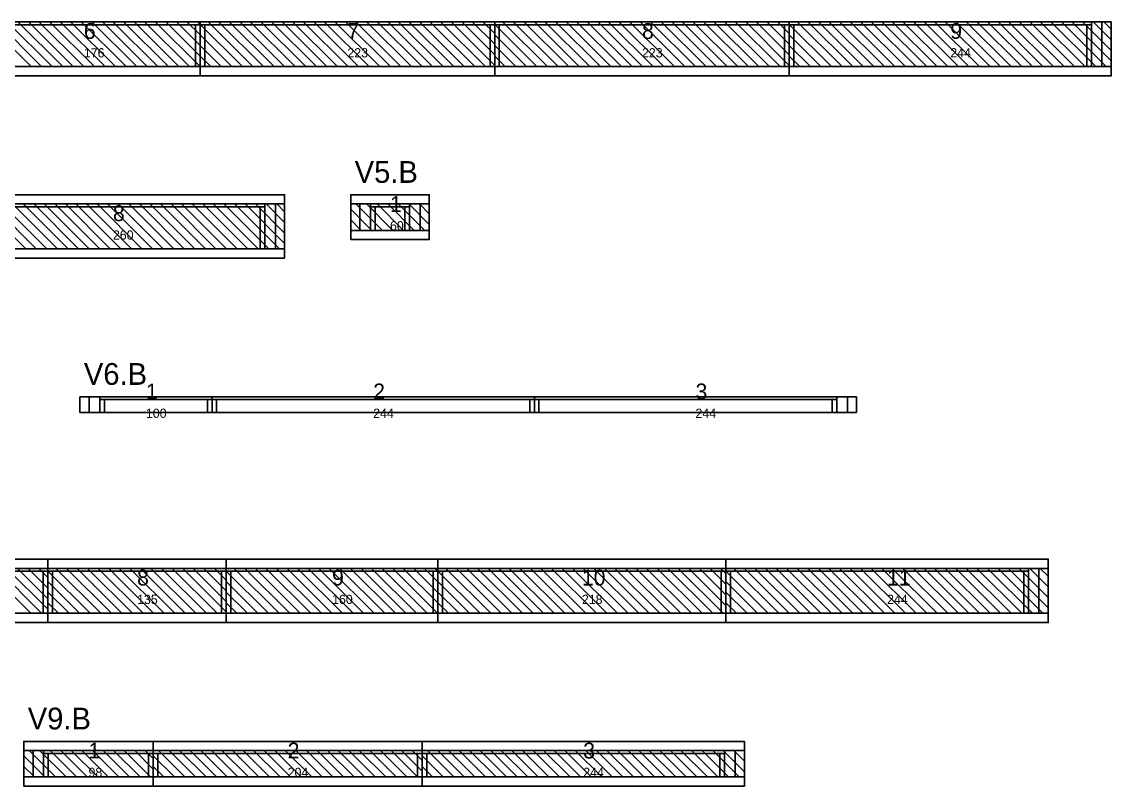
# Model space of a CAD drawing. Header units: metres. Extents: x -10 to 74425, y -2037 to 26.
# Drawn here: x 44152 to 44977, y -1567 to -988 of the extents above; entities that cross this region are included whole.
import ezdxf

# ---------------------------------------------------------------- set-up
doc = ezdxf.new("R2010")
doc.units = ezdxf.units.M
doc.layers.add('VIGAS', color=7, linetype='Continuous')

msp = doc.modelspace()

# ---------------------------------------------------------------- linework, layer by layer
at = {"layer": 'VIGAS'}
for p, q in [((44111.2, -988), (44287.2, -988)), ((44159.2, -1022), (44125.2, -988)), ((44167.2, -1022), (44133.2, -988)), ((44175.2, -1022), (44141.2, -988)), ((44183.2, -1022), (44149.2, -988)), ((44191.2, -1022), (44157.2, -988)), ((44199.2, -1022), (44165.2, -988)), ((44207.2, -1022), (44173.2, -988)), ((44215.2, -1022), (44181.2, -988)), ((44223.2, -1022), (44189.2, -988)), ((44231.2, -1022), (44197.2, -988)), ((44239.2, -1022), (44205.2, -988)), ((44247.2, -1022), (44213.2, -988)), ((44255.2, -1022), (44221.2, -988)), ((44263.2, -1022), (44229.2, -988)), ((44271.2, -1022), (44237.2, -988)), ((44279.2, -1022), (44245.2, -988)), ((44287.2, -1022), (44253.2, -988)), ((44287.2, -1014), (44261.2, -988)), ((44287.2, -1006), (44269.2, -988)), ((44287.2, -998), (44277.2, -988)), ((44287.2, -990), (44285.2, -988)), ((44287.2, -1022), (44287.2, -988)), ((44287.2, -1022), (44287.2, -988)), ((44287.2, -988), (44510.2, -988)), ((44287.2, -1022), (44287.2, -988)), ((44287.2, -1022), (44287.2, -988)), ((44287.2, -1022), (44287.2, -988)), ((44327.2, -1022), (44293.2, -988)), ((44335.2, -1022), (44301.2, -988)), ((44343.2, -1022), (44309.2, -988)), ((44351.2, -1022), (44317.2, -988)), ((44359.2, -1022), (44325.2, -988)), ((44367.2, -1022), (44333.2, -988)), ((44375.2, -1022), (44341.2, -988)), ((44383.2, -1022), (44349.2, -988)), ((44391.2, -1022), (44357.2, -988)), ((44399.2, -1022), (44365.2, -988)), ((44407.2, -1022), (44373.2, -988)), ((44415.2, -1022), (44381.2, -988)), ((44423.2, -1022), (44389.2, -988)), ((44431.2, -1022), (44397.2, -988)), ((44439.2, -1022), (44405.2, -988)), ((44447.2, -1022), (44413.2, -988)), ((44455.2, -1022), (44421.2, -988)), ((44463.2, -1022), (44429.2, -988)), ((44471.2, -1022), (44437.2, -988)), ((44479.2, -1022), (44445.2, -988)), ((44487.2, -1022), (44453.2, -988)), ((44495.2, -1022), (44461.2, -988)), ((44503.2, -1022), (44469.2, -988)), ((44510.2, -1021), (44477.2, -988)), ((44510.2, -1013), (44485.2, -988)), ((44510.2, -1005), (44493.2, -988)), ((44510.2, -997), (44501.2, -988)), ((44510.2, -989), (44509.2, -988)), ((44510.2, -1022), (44510.2, -988)), ((44510.2, -1022), (44510.2, -988)), ((44510.2, -988), (44733.2, -988)), ((44510.2, -1022), (44510.2, -988)), ((44510.2, -1022), (44510.2, -988)), ((44510.2, -1022), (44510.2, -988)), ((44550.2, -1022), (44516.2, -988)), ((44558.2, -1022), (44524.2, -988)), ((44566.2, -1022), (44532.2, -988)), ((44574.2, -1022), (44540.2, -988)), ((44582.2, -1022), (44548.2, -988)), ((44590.2, -1022), (44556.2, -988)), ((44598.2, -1022), (44564.2, -988)), ((44606.2, -1022), (44572.2, -988)), ((44614.2, -1022), (44580.2, -988)), ((44622.2, -1022), (44588.2, -988)), ((44630.2, -1022), (44596.2, -988)), ((44638.2, -1022), (44604.2, -988)), ((44646.2, -1022), (44612.2, -988)), ((44654.2, -1022), (44620.2, -988)), ((44662.2, -1022), (44628.2, -988)), ((44670.2, -1022), (44636.2, -988)), ((44678.2, -1022), (44644.2, -988)), ((44686.2, -1022), (44652.2, -988)), ((44694.2, -1022), (44660.2, -988)), ((44702.2, -1022), (44668.2, -988)), ((44710.2, -1022), (44676.2, -988)), ((44718.2, -1022), (44684.2, -988)), ((44726.2, -1022), (44692.2, -988)), ((44733.2, -1021), (44700.2, -988)), ((44733.2, -1013), (44708.2, -988)), ((44733.2, -1005), (44716.2, -988)), ((44733.2, -997), (44724.2, -988)), ((44733.2, -989), (44732.2, -988)), ((44733.2, -1022), (44733.2, -988)), ((44733.2, -1022), (44733.2, -988)), ((44733.2, -988), (44976.9, -988)), ((44733.2, -1022), (44733.2, -988)), ((44733.2, -1022), (44733.2, -988)), ((44733.2, -1022), (44733.2, -988)), ((44773.2, -1022), (44739.2, -988)), ((44781.2, -1022), (44747.2, -988)), ((44789.2, -1022), (44755.2, -988)), ((44797.2, -1022), (44763.2, -988)), ((44805.2, -1022), (44771.2, -988)), ((44813.2, -1022), (44779.2, -988)), ((44821.2, -1022), (44787.2, -988)), ((44829.2, -1022), (44795.2, -988)), ((44837.2, -1022), (44803.2, -988)), ((44845.2, -1022), (44811.2, -988)), ((44853.2, -1022), (44819.2, -988)), ((44861.2, -1022), (44827.2, -988)), ((44869.2, -1022), (44835.2, -988)), ((44877.2, -1022), (44843.2, -988)), ((44885.2, -1022), (44851.2, -988)), ((44893.2, -1022), (44859.2, -988)), ((44901.2, -1022), (44867.2, -988)), ((44909.2, -1022), (44875.2, -988)), ((44917.2, -1022), (44883.2, -988)), ((44925.2, -1022), (44891.2, -988)), ((44933.2, -1022), (44899.2, -988)), ((44941.2, -1022), (44907.2, -988)), ((44949.2, -1022), (44915.2, -988)), ((44957.2, -1022), (44923.2, -988)), ((44965.2, -1022), (44931.2, -988)), ((44973.2, -1022), (44939.2, -988)), ((44976.9, -1017.7), (44947.2, -988)), ((44976.9, -1009.7), (44955.2, -988)), ((44961.9, -1022), (44961.9, -988)), ((44976.9, -1001.7), (44963.2, -988)), ((44969.9, -1022), (44969.9, -988)), ((44976.9, -993.7), (44971.2, -988)), ((44976.9, -1022), (44976.9, -988)), ((44111.2, -990.2), (44287.2, -990.2)), ((44283.7, -1022), (44283.7, -990.2)), ((44319.2, -1022), (44287.2, -990)), ((44287.2, -990.2), (44510.2, -990.2)), ((44290.7, -1022), (44290.7, -990.2)), ((44506.7, -1022), (44506.7, -990.2)), ((44542.2, -1022), (44510.2, -990)), ((44510.2, -990.2), (44733.2, -990.2)), ((44513.7, -1022), (44513.7, -990.2)), ((44729.7, -1022), (44729.7, -990.2)), ((44765.2, -1022), (44733.2, -990)), ((44733.2, -990.2), (44961.9, -990.2)), ((44736.7, -1022), (44736.7, -990.2)), ((44958.4, -1022), (44958.4, -990.2)), ((44311.2, -1022), (44287.2, -998)), ((44303.2, -1022), (44287.2, -1006)), ((44534.2, -1022), (44510.2, -998)), ((44526.2, -1022), (44510.2, -1006)), ((44757.2, -1022), (44733.2, -998)), ((44749.2, -1022), (44733.2, -1006)), ((44295.2, -1022), (44287.2, -1014)), ((44518.2, -1022), (44510.2, -1014)), ((44741.2, -1022), (44733.2, -1014)), ((44111.2, -1022), (44287.2, -1022)), ((44283.7, -1022), (44287.2, -1022)), ((44287.2, -1022), (44510.2, -1022)), ((44287.2, -1022), (44290.7, -1022)), ((44287.2, -1022), (44287.2, -1022)), ((44506.7, -1022), (44510.2, -1022)), ((44510.2, -1022), (44733.2, -1022)), ((44510.2, -1022), (44513.7, -1022)), ((44510.2, -1022), (44510.2, -1022)), ((44729.7, -1022), (44733.2, -1022)), ((44733.2, -1022), (44976.9, -1022)), ((44733.2, -1022), (44736.7, -1022)), ((44733.2, -1022), (44733.2, -1022)), ((44958.4, -1022), (44961.9, -1022)), ((44091.2, -1126), (44351.2, -1126)), ((44091.2, -1128.2), (44336.2, -1128.2)), ((44155.2, -1160), (44121.2, -1126)), ((44163.2, -1160), (44129.2, -1126)), ((44171.2, -1160), (44137.2, -1126)), ((44179.2, -1160), (44145.2, -1126)), ((44187.2, -1160), (44153.2, -1126)), ((44195.2, -1160), (44161.2, -1126)), ((44203.2, -1160), (44169.2, -1126)), ((44211.2, -1160), (44177.2, -1126)), ((44219.2, -1160), (44185.2, -1126)), ((44227.2, -1160), (44193.2, -1126)), ((44235.2, -1160), (44201.2, -1126)), ((44243.2, -1160), (44209.2, -1126)), ((44251.2, -1160), (44217.2, -1126)), ((44259.2, -1160), (44225.2, -1126)), ((44267.2, -1160), (44233.2, -1126)), ((44275.2, -1160), (44241.2, -1126)), ((44283.2, -1160), (44249.2, -1126)), ((44291.2, -1160), (44257.2, -1126)), ((44299.2, -1160), (44265.2, -1126)), ((44307.2, -1160), (44273.2, -1126)), ((44315.2, -1160), (44281.2, -1126)), ((44323.2, -1160), (44289.2, -1126)), ((44331.2, -1160), (44297.2, -1126)), ((44339.2, -1160), (44305.2, -1126)), ((44347.2, -1160), (44313.2, -1126)), ((44351.2, -1156), (44321.2, -1126)), ((44351.2, -1148), (44329.2, -1126)), ((44332.7, -1160), (44332.7, -1128.2)), ((44336.2, -1160), (44336.2, -1126)), ((44351.2, -1140), (44337.2, -1126)), ((44344.2, -1160), (44344.2, -1126)), ((44351.2, -1132), (44345.2, -1126)), ((44351.2, -1160), (44351.2, -1126)), ((44401.2, -1126), (44460.7, -1126)), ((44401.2, -1146), (44401.2, -1126)), ((44425.2, -1146), (44405.2, -1126)), ((44408.2, -1146), (44408.2, -1126)), ((44433.2, -1146), (44413.2, -1126)), ((44416.2, -1146), (44416.2, -1126)), ((44416.2, -1128.2), (44445.7, -1128.2)), ((44419.7, -1146), (44419.7, -1128.2)), ((44441.2, -1146), (44421.2, -1126)), ((44449.2, -1146), (44429.2, -1126)), ((44457.2, -1146), (44437.2, -1126)), ((44442.2, -1146), (44442.2, -1128.2)), ((44460.7, -1141.5), (44445.2, -1126)), ((44445.7, -1146), (44445.7, -1126)), ((44460.7, -1133.5), (44453.2, -1126)), ((44453.7, -1146), (44453.7, -1126)), ((44460.7, -1146), (44460.7, -1126)), ((44417.2, -1146), (44401.2, -1130)), ((44409.2, -1146), (44401.2, -1138)), ((44401.2, -1146), (44460.7, -1146)), ((44401.2, -1146), (44401.2, -1146)), ((44416.2, -1146), (44419.7, -1146)), ((44442.2, -1146), (44445.7, -1146)), ((44091.2, -1160), (44351.2, -1160)), ((44332.7, -1160), (44336.2, -1160)), ((44196.2, -1272), (44296.2, -1272)), ((44196.2, -1284), (44196.2, -1272)), ((44203.2, -1284), (44203.2, -1272)), ((44211.2, -1284), (44211.2, -1272)), ((44211.2, -1274.2), (44296.2, -1274.2)), ((44214.7, -1284), (44214.7, -1274.2)), ((44292.7, -1284), (44292.7, -1274.2)), ((44296.2, -1284), (44296.2, -1272)), ((44296.2, -1284), (44296.2, -1272)), ((44296.2, -1272), (44540.2, -1272)), ((44296.2, -1284), (44296.2, -1272)), ((44296.2, -1284), (44296.2, -1272)), ((44296.2, -1284), (44296.2, -1272)), ((44296.2, -1274.2), (44540.2, -1274.2)), ((44299.7, -1284), (44299.7, -1274.2)), ((44536.7, -1284), (44536.7, -1274.2)), ((44540.2, -1284), (44540.2, -1272)), ((44540.2, -1284), (44540.2, -1272)), ((44540.2, -1272), (44784.2, -1272)), ((44540.2, -1284), (44540.2, -1272)), ((44540.2, -1284), (44540.2, -1272)), ((44540.2, -1284), (44540.2, -1272)), ((44540.2, -1274.2), (44769.2, -1274.2)), ((44543.7, -1284), (44543.7, -1274.2)), ((44765.7, -1284), (44765.7, -1274.2)), ((44769.2, -1284), (44769.2, -1272)), ((44777.2, -1284), (44777.2, -1272)), ((44784.2, -1284), (44784.2, -1272)), ((44196.2, -1284), (44296.2, -1284)), ((44211.2, -1284), (44214.7, -1284)), ((44292.7, -1284), (44296.2, -1284)), ((44296.2, -1284), (44540.2, -1284)), ((44296.2, -1284), (44299.7, -1284)), ((44536.7, -1284), (44540.2, -1284)), ((44540.2, -1284), (44784.2, -1284)), ((44540.2, -1284), (44543.7, -1284)), ((44765.7, -1284), (44769.2, -1284)), ((44063, -1402), (44172, -1402)), ((44063, -1404.2), (44172, -1404.2)), ((44159, -1436), (44125, -1402)), ((44167, -1436), (44133, -1402)), ((44172, -1433), (44141, -1402)), ((44172, -1425), (44149, -1402)), ((44172, -1417), (44157, -1402)), ((44172, -1409), (44165, -1402)), ((44168.5, -1436), (44168.5, -1404.2)), ((44172, -1436), (44172, -1402)), ((44172, -1436), (44172, -1402)), ((44172, -1402), (44307, -1402)), ((44172, -1436), (44172, -1402)), ((44172, -1436), (44172, -1402)), ((44172, -1436), (44172, -1402)), ((44204, -1436), (44172, -1404)), ((44172, -1404.2), (44307, -1404.2)), ((44175.5, -1436), (44175.5, -1404.2)), ((44212, -1436), (44178, -1402)), ((44220, -1436), (44186, -1402)), ((44228, -1436), (44194, -1402)), ((44236, -1436), (44202, -1402)), ((44244, -1436), (44210, -1402)), ((44252, -1436), (44218, -1402)), ((44260, -1436), (44226, -1402)), ((44268, -1436), (44234, -1402)), ((44276, -1436), (44242, -1402)), ((44284, -1436), (44250, -1402)), ((44292, -1436), (44258, -1402)), ((44300, -1436), (44266, -1402)), ((44307, -1435), (44274, -1402)), ((44307, -1427), (44282, -1402)), ((44307, -1419), (44290, -1402)), ((44307, -1411), (44298, -1402)), ((44303.5, -1436), (44303.5, -1404.2)), ((44307, -1403), (44306, -1402)), ((44307, -1436), (44307, -1402)), ((44307, -1436), (44307, -1402)), ((44307, -1402), (44467.2, -1402)), ((44307, -1436), (44307, -1402)), ((44307, -1436), (44307, -1402)), ((44307, -1436), (44307, -1402)), ((44339, -1436), (44307, -1404)), ((44307, -1404.2), (44467.2, -1404.2)), ((44310.5, -1436), (44310.5, -1404.2)), ((44347, -1436), (44313, -1402)), ((44355, -1436), (44321, -1402)), ((44363, -1436), (44329, -1402)), ((44371, -1436), (44337, -1402)), ((44379, -1436), (44345, -1402)), ((44387, -1436), (44353, -1402)), ((44395, -1436), (44361, -1402)), ((44403, -1436), (44369, -1402)), ((44411, -1436), (44377, -1402)), ((44419, -1436), (44385, -1402)), ((44427, -1436), (44393, -1402)), ((44435, -1436), (44401, -1402)), ((44443, -1436), (44409, -1402)), ((44451, -1436), (44417, -1402)), ((44459, -1436), (44425, -1402)), ((44467, -1436), (44433, -1402)), ((44467.2, -1428.2), (44441, -1402)), ((44467.2, -1420.2), (44449, -1402)), ((44467.2, -1412.2), (44457, -1402)), ((44463.7, -1436), (44463.7, -1404.2)), ((44467.2, -1404.2), (44465, -1402)), ((44467.2, -1436), (44467.2, -1402)), ((44467.2, -1436), (44467.2, -1402)), ((44467.2, -1402), (44685.2, -1402)), ((44467.2, -1436), (44467.2, -1402)), ((44467.2, -1436), (44467.2, -1402)), ((44467.2, -1436), (44467.2, -1402)), ((44499.2, -1436), (44467.2, -1404)), ((44467.2, -1404.2), (44685.2, -1404.2)), ((44470.7, -1436), (44470.7, -1404.2)), ((44507.2, -1436), (44473.2, -1402)), ((44515.2, -1436), (44481.2, -1402)), ((44523.2, -1436), (44489.2, -1402)), ((44531.2, -1436), (44497.2, -1402)), ((44539.2, -1436), (44505.2, -1402)), ((44547.2, -1436), (44513.2, -1402)), ((44555.2, -1436), (44521.2, -1402)), ((44563.2, -1436), (44529.2, -1402)), ((44571.2, -1436), (44537.2, -1402)), ((44579.2, -1436), (44545.2, -1402)), ((44587.2, -1436), (44553.2, -1402)), ((44595.2, -1436), (44561.2, -1402)), ((44603.2, -1436), (44569.2, -1402)), ((44611.2, -1436), (44577.2, -1402)), ((44619.2, -1436), (44585.2, -1402)), ((44627.2, -1436), (44593.2, -1402)), ((44635.2, -1436), (44601.2, -1402)), ((44643.2, -1436), (44609.2, -1402)), ((44651.2, -1436), (44617.2, -1402)), ((44659.2, -1436), (44625.2, -1402)), ((44667.2, -1436), (44633.2, -1402)), ((44675.2, -1436), (44641.2, -1402)), ((44683.2, -1436), (44649.2, -1402)), ((44685.2, -1430), (44657.2, -1402)), ((44685.2, -1422), (44665.2, -1402)), ((44685.2, -1414), (44673.2, -1402)), ((44685.2, -1406), (44681.2, -1402)), ((44681.7, -1436), (44681.7, -1404.2)), ((44685.2, -1436), (44685.2, -1402)), ((44685.2, -1436), (44685.2, -1402)), ((44685.2, -1402), (44929.2, -1402)), ((44685.2, -1436), (44685.2, -1402)), ((44685.2, -1436), (44685.2, -1402)), ((44685.2, -1436), (44685.2, -1402)), ((44717.2, -1436), (44685.2, -1404)), ((44685.2, -1404.2), (44914.2, -1404.2)), ((44688.7, -1436), (44688.7, -1404.2)), ((44725.2, -1436), (44691.2, -1402)), ((44733.2, -1436), (44699.2, -1402)), ((44741.2, -1436), (44707.2, -1402)), ((44749.2, -1436), (44715.2, -1402)), ((44757.2, -1436), (44723.2, -1402)), ((44765.2, -1436), (44731.2, -1402)), ((44773.2, -1436), (44739.2, -1402)), ((44781.2, -1436), (44747.2, -1402)), ((44789.2, -1436), (44755.2, -1402)), ((44797.2, -1436), (44763.2, -1402)), ((44805.2, -1436), (44771.2, -1402)), ((44813.2, -1436), (44779.2, -1402)), ((44821.2, -1436), (44787.2, -1402)), ((44829.2, -1436), (44795.2, -1402)), ((44837.2, -1436), (44803.2, -1402)), ((44845.2, -1436), (44811.2, -1402)), ((44853.2, -1436), (44819.2, -1402)), ((44861.2, -1436), (44827.2, -1402)), ((44869.2, -1436), (44835.2, -1402)), ((44877.2, -1436), (44843.2, -1402)), ((44885.2, -1436), (44851.2, -1402)), ((44893.2, -1436), (44859.2, -1402)), ((44901.2, -1436), (44867.2, -1402)), ((44909.2, -1436), (44875.2, -1402)), ((44917.2, -1436), (44883.2, -1402)), ((44925.2, -1436), (44891.2, -1402)), ((44929.2, -1432), (44899.2, -1402)), ((44929.2, -1424), (44907.2, -1402)), ((44910.7, -1436), (44910.7, -1404.2)), ((44914.2, -1436), (44914.2, -1402)), ((44929.2, -1416), (44915.2, -1402)), ((44922.2, -1436), (44922.2, -1402)), ((44929.2, -1408), (44923.2, -1402)), ((44929.2, -1436), (44929.2, -1402)), ((44196, -1436), (44172, -1412)), ((44331, -1436), (44307, -1412)), ((44491.2, -1436), (44467.2, -1412)), ((44709.2, -1436), (44685.2, -1412)), ((44188, -1436), (44172, -1420)), ((44323, -1436), (44307, -1420)), ((44483.2, -1436), (44467.2, -1420)), ((44701.2, -1436), (44685.2, -1420)), ((44180, -1436), (44172, -1428)), ((44315, -1436), (44307, -1428)), ((44475.2, -1436), (44467.2, -1428)), ((44693.2, -1436), (44685.2, -1428)), ((44063, -1436), (44172, -1436)), ((44168.5, -1436), (44172, -1436)), ((44172, -1436), (44307, -1436)), ((44172, -1436), (44175.5, -1436)), ((44172, -1436), (44172, -1436)), ((44303.5, -1436), (44307, -1436)), ((44307, -1436), (44467.2, -1436)), ((44307, -1436), (44310.5, -1436)), ((44307, -1436), (44307, -1436)), ((44463.7, -1436), (44467.2, -1436)), ((44467.2, -1436), (44685.2, -1436)), ((44467.2, -1436), (44470.7, -1436)), ((44467.2, -1436), (44467.2, -1436)), ((44681.7, -1436), (44685.2, -1436)), ((44685.2, -1436), (44929.2, -1436)), ((44685.2, -1436), (44688.7, -1436)), ((44685.2, -1436), (44685.2, -1436)), ((44910.7, -1436), (44914.2, -1436)), ((44153.7, -1540), (44251.7, -1540)), ((44153.7, -1560), (44153.7, -1540)), ((44177.7, -1560), (44157.7, -1540)), ((44160.7, -1560), (44160.7, -1540)), ((44185.7, -1560), (44165.7, -1540)), ((44168.7, -1560), (44168.7, -1540)), ((44193.7, -1560), (44173.7, -1540)), ((44201.7, -1560), (44181.7, -1540)), ((44209.7, -1560), (44189.7, -1540)), ((44217.7, -1560), (44197.7, -1540)), ((44225.7, -1560), (44205.7, -1540)), ((44233.7, -1560), (44213.7, -1540)), ((44241.7, -1560), (44221.7, -1540)), ((44249.7, -1560), (44229.7, -1540)), ((44251.7, -1554), (44237.7, -1540)), ((44251.7, -1546), (44245.7, -1540)), ((44251.7, -1560), (44251.7, -1540)), ((44251.7, -1560), (44251.7, -1540)), ((44251.7, -1540), (44455.2, -1540)), ((44251.7, -1560), (44251.7, -1540)), ((44251.7, -1560), (44251.7, -1540)), ((44251.7, -1560), (44251.7, -1540)), ((44275.7, -1560), (44255.7, -1540)), ((44283.7, -1560), (44263.7, -1540)), ((44291.7, -1560), (44271.7, -1540)), ((44299.7, -1560), (44279.7, -1540)), ((44307.7, -1560), (44287.7, -1540)), ((44315.7, -1560), (44295.7, -1540)), ((44323.7, -1560), (44303.7, -1540)), ((44331.7, -1560), (44311.7, -1540)), ((44339.7, -1560), (44319.7, -1540)), ((44347.7, -1560), (44327.7, -1540)), ((44355.7, -1560), (44335.7, -1540)), ((44363.7, -1560), (44343.7, -1540)), ((44371.7, -1560), (44351.7, -1540)), ((44379.7, -1560), (44359.7, -1540)), ((44387.7, -1560), (44367.7, -1540)), ((44395.7, -1560), (44375.7, -1540)), ((44403.7, -1560), (44383.7, -1540)), ((44411.7, -1560), (44391.7, -1540)), ((44419.7, -1560), (44399.7, -1540)), ((44427.7, -1560), (44407.7, -1540)), ((44435.7, -1560), (44415.7, -1540)), ((44443.7, -1560), (44423.7, -1540)), ((44451.7, -1560), (44431.7, -1540)), ((44455.2, -1555.5), (44439.7, -1540)), ((44455.2, -1547.5), (44447.7, -1540)), ((44455.2, -1560), (44455.2, -1540)), ((44455.2, -1560), (44455.2, -1540)), ((44455.2, -1540), (44699.2, -1540)), ((44455.2, -1560), (44455.2, -1540)), ((44455.2, -1560), (44455.2, -1540)), ((44455.2, -1560), (44455.2, -1540)), ((44479.2, -1560), (44459.2, -1540)), ((44487.2, -1560), (44467.2, -1540)), ((44495.2, -1560), (44475.2, -1540)), ((44503.2, -1560), (44483.2, -1540)), ((44511.2, -1560), (44491.2, -1540)), ((44519.2, -1560), (44499.2, -1540)), ((44527.2, -1560), (44507.2, -1540)), ((44535.2, -1560), (44515.2, -1540)), ((44543.2, -1560), (44523.2, -1540)), ((44551.2, -1560), (44531.2, -1540)), ((44559.2, -1560), (44539.2, -1540)), ((44567.2, -1560), (44547.2, -1540)), ((44575.2, -1560), (44555.2, -1540)), ((44583.2, -1560), (44563.2, -1540)), ((44591.2, -1560), (44571.2, -1540)), ((44599.2, -1560), (44579.2, -1540)), ((44607.2, -1560), (44587.2, -1540)), ((44615.2, -1560), (44595.2, -1540)), ((44623.2, -1560), (44603.2, -1540)), ((44631.2, -1560), (44611.2, -1540)), ((44639.2, -1560), (44619.2, -1540)), ((44647.2, -1560), (44627.2, -1540)), ((44655.2, -1560), (44635.2, -1540)), ((44663.2, -1560), (44643.2, -1540)), ((44671.2, -1560), (44651.2, -1540)), ((44679.2, -1560), (44659.2, -1540)), ((44687.2, -1560), (44667.2, -1540)), ((44695.2, -1560), (44675.2, -1540)), ((44699.2, -1556), (44683.2, -1540)), ((44684.2, -1560), (44684.2, -1540)), ((44699.2, -1548), (44691.2, -1540)), ((44692.2, -1560), (44692.2, -1540)), ((44699.2, -1560), (44699.2, -1540)), ((44699.2, -1540), (44699.2, -1540)), ((44169.7, -1560), (44153.7, -1544)), ((44168.7, -1542.2), (44251.7, -1542.2)), ((44172.2, -1560), (44172.2, -1542.2)), ((44248.2, -1560), (44248.2, -1542.2)), ((44251.7, -1542.2), (44455.2, -1542.2)), ((44267.7, -1560), (44251.7, -1544)), ((44255.2, -1560), (44255.2, -1542.2)), ((44451.7, -1560), (44451.7, -1542.2)), ((44455.2, -1542.2), (44684.2, -1542.2)), ((44471.2, -1560), (44455.2, -1544)), ((44458.7, -1560), (44458.7, -1542.2)), ((44680.7, -1560), (44680.7, -1542.2)), ((44161.7, -1560), (44153.7, -1552)), ((44259.7, -1560), (44251.7, -1552)), ((44463.2, -1560), (44455.2, -1552)), ((44153.7, -1560), (44251.7, -1560)), ((44153.7, -1560), (44153.7, -1560)), ((44168.7, -1560), (44172.2, -1560)), ((44248.2, -1560), (44251.7, -1560)), ((44251.7, -1560), (44455.2, -1560)), ((44251.7, -1560), (44255.2, -1560)), ((44251.7, -1560), (44251.7, -1560)), ((44451.7, -1560), (44455.2, -1560)), ((44455.2, -1560), (44699.2, -1560)), ((44455.2, -1560), (44458.7, -1560)), ((44455.2, -1560), (44455.2, -1560)), ((44680.7, -1560), (44684.2, -1560))]:
    msp.add_line(p, q, dxfattribs=at)
for points in [[(44111.2, -1029), (44287.2, -1029), (44287.2, -1022), (44111.2, -1022)], [(44287.2, -1029), (44510.2, -1029), (44510.2, -1022), (44287.2, -1022)], [(44510.2, -1029), (44733.2, -1029), (44733.2, -1022), (44510.2, -1022)], [(44733.2, -1029), (44976.9, -1029), (44976.9, -1022), (44733.2, -1022)], [(44091.2, -1126), (44351.2, -1126), (44351.2, -1119), (44091.2, -1119)], [(44401.2, -1126), (44460.7, -1126), (44460.7, -1119), (44401.2, -1119)], [(44401.2, -1153), (44460.7, -1153), (44460.7, -1146), (44401.2, -1146)], [(44091.2, -1167), (44351.2, -1167), (44351.2, -1160), (44091.2, -1160)], [(44063, -1402), (44172, -1402), (44172, -1395), (44063, -1395)], [(44172, -1402), (44307, -1402), (44307, -1395), (44172, -1395)], [(44307, -1402), (44467.2, -1402), (44467.2, -1395), (44307, -1395)], [(44467.2, -1402), (44685.2, -1402), (44685.2, -1395), (44467.2, -1395)], [(44685.2, -1402), (44929.2, -1402), (44929.2, -1395), (44685.2, -1395)], [(44063, -1443), (44172, -1443), (44172, -1436), (44063, -1436)], [(44172, -1443), (44307, -1443), (44307, -1436), (44172, -1436)], [(44307, -1443), (44467.2, -1443), (44467.2, -1436), (44307, -1436)], [(44467.2, -1443), (44685.2, -1443), (44685.2, -1436), (44467.2, -1436)], [(44685.2, -1443), (44929.2, -1443), (44929.2, -1436), (44685.2, -1436)], [(44153.7, -1540), (44251.7, -1540), (44251.7, -1533), (44153.7, -1533)], [(44251.7, -1540), (44455.2, -1540), (44455.2, -1533), (44251.7, -1533)], [(44455.2, -1540), (44699.2, -1540), (44699.2, -1533), (44455.2, -1533)], [(44153.7, -1567), (44251.7, -1567), (44251.7, -1560), (44153.7, -1560)], [(44251.7, -1567), (44455.2, -1567), (44455.2, -1560), (44251.7, -1560)], [(44455.2, -1567), (44699.2, -1567), (44699.2, -1560), (44455.2, -1560)]]:
    msp.add_lwpolyline(points, close=True, dxfattribs=at)

# ---------------------------------------------------------------- texts
for s, height, p in [('6', 12, (44199.2, -1001)), ('7', 12, (44398.7, -1001)), ('8', 12, (44621.7, -1001)), ('9', 12, (44855.05, -1001)), ('176', 7, (44199.2, -1015)), ('223', 7, (44398.7, -1015)), ('223', 7, (44621.7, -1015)), ('244', 7, (44855.05, -1015)), ('V5.B', 16.5, (44404.2, -1110)), ('1', 12, (44430.95, -1132)), ('8', 12, (44221.2, -1139)), ('260', 7, (44221.2, -1153)), ('60', 7, (44430.95, -1146)), ('V6.B', 16.5, (44199.2, -1263)), ('1', 12, (44246.2, -1274)), ('2', 12, (44418.2, -1274)), ('3', 12, (44662.2, -1274)), ('100', 7, (44246.2, -1288)), ('244', 7, (44418.2, -1288)), ('244', 7, (44662.2, -1288)), ('8', 12, (44239.5, -1415)), ('9', 12, (44387.1, -1415)), ('10', 12, (44576.2, -1415)), ('11', 12, (44807.2, -1415)), ('135', 7, (44239.5, -1429)), ('160', 7, (44387.1, -1429)), ('218', 7, (44576.2, -1429)), ('244', 7, (44807.2, -1429)), ('V9.B', 16.5, (44156.7, -1524)), ('2', 12, (44353.45, -1546)), ('3', 12, (44577.2, -1546)), ('1', 12, (44202.7, -1546)), ('98', 7, (44202.7, -1560)), ('204', 7, (44353.45, -1560)), ('244', 7, (44577.2, -1560))]:
    msp.add_text(s, height=height, dxfattribs=at).set_placement(p)

doc.saveas('drawing.dxf')
